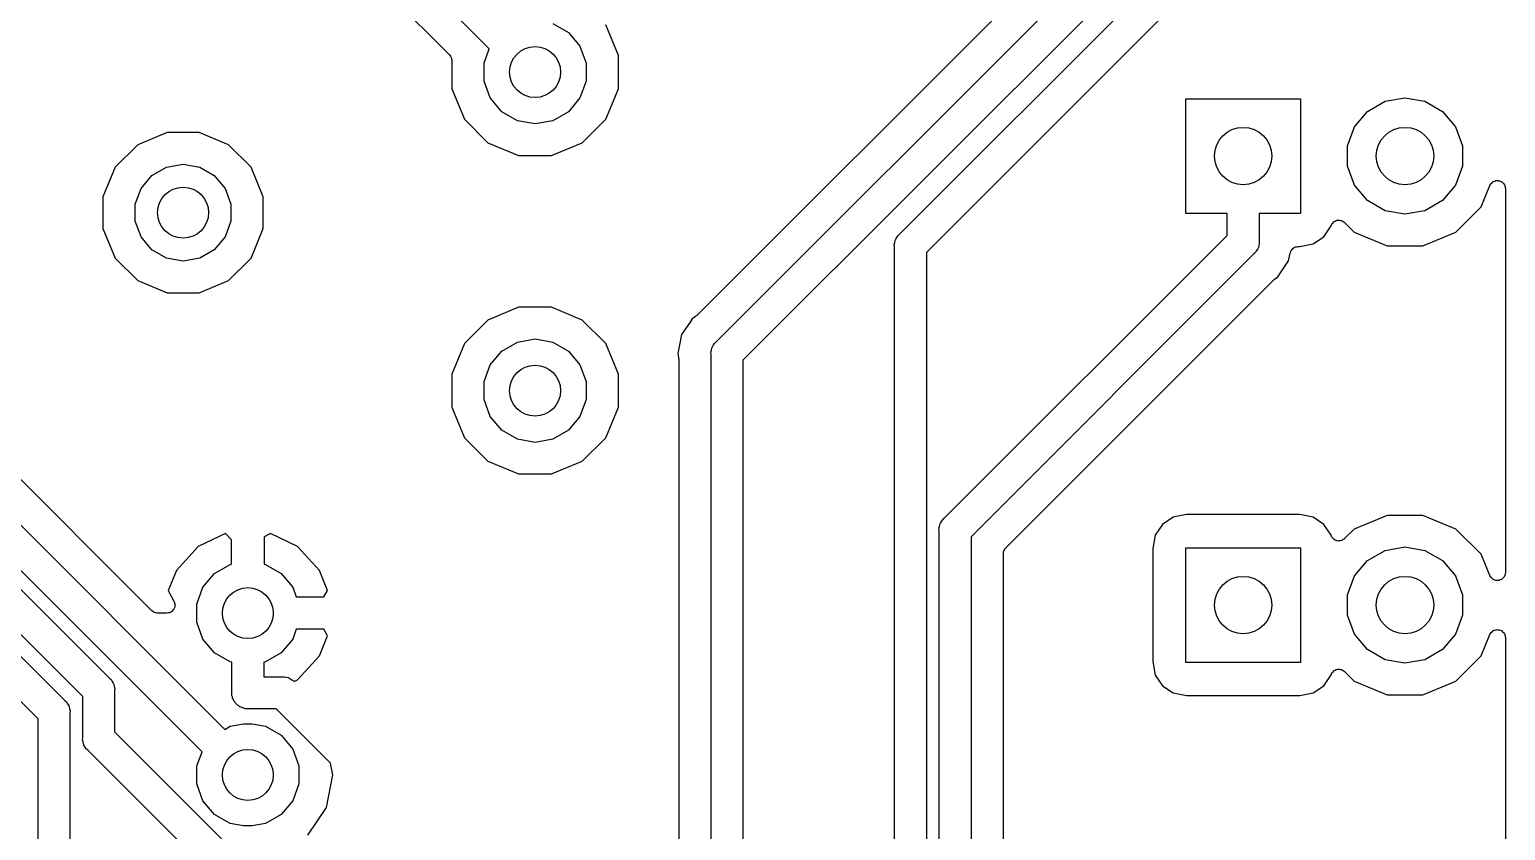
# Model space of a CAD drawing. Extents: x 137.1 to 186.2, y -96.2 to -47.4.
# Drawn here: x 162.69 to 185.85, y -72.88 to -60.31 of the extents above; entities that cross this region are included whole.
import ezdxf

# ---------------------------------------------------------------- set-up
doc = ezdxf.new("R2010")
doc.units = 0
doc.header["$MEASUREMENT"] = 0
doc.layers.add('BLACK', color=7, linetype='CONTINUOUS')

msp = doc.modelspace()

# ---------------------------------------------------------------- linework, layer by layer
at = {"layer": 'BLACK', "linetype": 'CONTINUOUS'}
for p, q in [((146.909, -54.5071), (163.243, -70.8414)), ((162.824, -71.1295), (146.585, -54.8907)), ((169.905, -60.6115), (164.978, -55.684)), ((164.673, -56.0971), (169.279, -60.7033)), ((176.346, -63.5208), (183.48, -56.3865)), ((183.842, -56.7318), (176.765, -63.8089)), ((173.468, -65.2089), (181.487, -57.1902)), ((180.528, -57.4307), (173.163, -64.7958)), ((181.906, -57.4783), (173.887, -65.497)), ((170.902, -60.2131), (171.146, -60.3542)), ((171.146, -60.3542), (171.328, -60.5703)), ((171.932, -60.7163), (171.733, -60.2356)), ((169.824, -60.8354), (169.905, -60.6115)), ((171.328, -60.5703), (171.424, -60.8354)), ((169.279, -60.7033), (169.282, -60.7079)), ((169.282, -60.7079), (169.286, -60.7114)), ((169.286, -60.7114), (169.295, -60.7258)), ((169.295, -60.7258), (169.304, -60.7394)), ((169.304, -60.7394), (169.306, -60.7448)), ((169.306, -60.7448), (169.308, -60.7496)), ((169.308, -60.7496), (169.311, -60.766)), ((169.311, -60.766), (169.316, -60.782)), ((169.316, -60.782), (169.315, -60.7876)), ((169.315, -60.7876), (169.316, -60.7931)), ((169.316, -60.7931), (169.316, -61.2367)), ((169.824, -61.1176), (169.824, -60.8354)), ((171.424, -60.8354), (171.424, -61.1176)), ((171.932, -61.2367), (171.932, -60.7163)), ((169.92, -61.3827), (169.824, -61.1176)), ((171.424, -61.1176), (171.328, -61.3827)), ((169.316, -61.2367), (169.515, -61.7174)), ((170.102, -61.5988), (169.92, -61.3827)), ((171.328, -61.3827), (171.146, -61.5988)), ((171.733, -61.7174), (171.932, -61.2367)), ((183.964, -61.4347), (184.277, -61.3796)), ((184.277, -61.3796), (184.59, -61.4347)), ((170.346, -61.7399), (170.102, -61.5988)), ((171.146, -61.5988), (170.902, -61.7399)), ((180.837, -63.1935), (180.837, -61.3935)), ((180.837, -61.3935), (182.637, -61.3935)), ((182.637, -61.3935), (182.637, -63.1935)), ((183.486, -61.8366), (183.69, -61.5934)), ((183.69, -61.5934), (183.964, -61.4347)), ((184.59, -61.4347), (184.864, -61.5934)), ((184.864, -61.5934), (185.068, -61.8366)), ((169.515, -61.7174), (169.883, -62.0854)), ((170.624, -61.7888), (170.346, -61.7399)), ((170.902, -61.7399), (170.624, -61.7888)), ((171.365, -62.0854), (171.733, -61.7174)), ((183.377, -62.1348), (183.486, -61.8366)), ((185.068, -61.8366), (185.177, -62.1348)), ((164.85, -61.9245), (164.387, -62.116)), ((165.35, -61.9245), (164.85, -61.9245)), ((165.813, -62.116), (165.35, -61.9245)), ((164.387, -62.116), (164.034, -62.4699)), ((166.166, -62.4699), (165.813, -62.116)), ((169.883, -62.0854), (170.364, -62.2845)), ((170.364, -62.2845), (170.884, -62.2845)), ((170.884, -62.2845), (171.365, -62.0854)), ((183.377, -62.4522), (183.377, -62.1348)), ((185.177, -62.1348), (185.177, -62.4522)), ((164.034, -62.4699), (163.842, -62.9323)), ((164.61, -62.5991), (164.84, -62.4669)), ((164.84, -62.4669), (165.1, -62.4209)), ((165.1, -62.4209), (165.36, -62.4669)), ((165.36, -62.4669), (165.59, -62.5991)), ((166.358, -62.9323), (166.166, -62.4699)), ((183.486, -62.7504), (183.377, -62.4522)), ((185.177, -62.4522), (185.068, -62.7504)), ((164.44, -62.8017), (164.61, -62.5991)), ((165.59, -62.5991), (165.76, -62.8017)), ((183.69, -62.9936), (183.486, -62.7504)), ((185.068, -62.7504), (184.864, -62.9936)), ((185.471, -63.0911), (185.609, -62.7566)), ((185.609, -62.7566), (185.62, -62.7403)), ((185.62, -62.7403), (185.629, -62.7236)), ((185.629, -62.7236), (185.631, -62.7218)), ((185.631, -62.7218), (185.633, -62.7194)), ((185.633, -62.7194), (185.648, -62.7077)), ((185.648, -62.7077), (185.663, -62.6953)), ((185.663, -62.6953), (185.666, -62.6943)), ((185.666, -62.6943), (185.668, -62.6926)), ((185.668, -62.6926), (185.686, -62.6868)), ((185.686, -62.6868), (185.704, -62.6802)), ((185.704, -62.6802), (185.707, -62.6802)), ((185.707, -62.6802), (185.71, -62.6793)), ((185.71, -62.6793), (185.729, -62.6802)), ((185.729, -62.6802), (185.749, -62.6802)), ((185.749, -62.6802), (185.751, -62.6811)), ((185.751, -62.6811), (185.754, -62.6813)), ((185.754, -62.6813), (185.772, -62.6887)), ((185.772, -62.6887), (185.79, -62.6953)), ((185.79, -62.6953), (185.792, -62.6971)), ((185.792, -62.6971), (185.795, -62.6981)), ((185.795, -62.6981), (185.809, -62.7112)), ((185.809, -62.7112), (185.824, -62.7236)), ((185.824, -62.7236), (185.825, -62.726)), ((185.825, -62.726), (185.827, -62.7279)), ((185.827, -62.7279), (185.836, -62.7451)), ((185.836, -62.7451), (185.846, -62.7618)), ((185.846, -62.7618), (185.846, -62.7646)), ((185.846, -62.7646), (185.848, -62.7671)), ((185.848, -62.7671), (185.85, -62.7862)), ((163.842, -62.9323), (163.842, -63.4327)), ((164.35, -63.0503), (164.44, -62.8017)), ((165.76, -62.8017), (165.85, -63.0503)), ((166.358, -63.4327), (166.358, -62.9323)), ((183.964, -63.1523), (183.69, -62.9936)), ((184.864, -62.9936), (184.59, -63.1523)), ((185.85, -62.7862), (185.854, -62.8052)), ((185.854, -62.8052), (185.854, -68.8303)), ((164.35, -63.3147), (164.35, -63.0503)), ((165.85, -63.0503), (165.85, -63.3147)), ((181.487, -63.1935), (180.837, -63.1935)), ((181.487, -63.5402), (181.487, -63.1935)), ((182.637, -63.1935), (181.987, -63.1935)), ((181.987, -63.1935), (181.987, -63.6329)), ((184.277, -63.2074), (183.964, -63.1523)), ((184.59, -63.1523), (184.277, -63.2074)), ((185.075, -63.4871), (185.471, -63.0911)), ((157.906, -63.4457), (165.755, -71.2939)), ((163.842, -63.4327), (164.034, -63.8951)), ((164.44, -63.5633), (164.35, -63.3147)), ((165.85, -63.3147), (165.76, -63.5633)), ((166.166, -63.8951), (166.358, -63.4327)), ((183.003, -63.5597), (183.117, -63.389)), ((183.117, -63.389), (183.123, -63.3764)), ((183.123, -63.3764), (183.13, -63.3597)), ((183.13, -63.3597), (183.132, -63.3566)), ((183.132, -63.3566), (183.134, -63.3527)), ((183.134, -63.3527), (183.147, -63.34)), ((183.147, -63.34), (183.159, -63.3265)), ((183.159, -63.3265), (183.162, -63.3245)), ((183.162, -63.3245), (183.165, -63.3216)), ((183.165, -63.3216), (183.182, -63.314)), ((183.182, -63.314), (183.197, -63.3053)), ((183.197, -63.3053), (183.202, -63.3047)), ((183.202, -63.3047), (183.205, -63.3029)), ((183.205, -63.3029), (183.223, -63.3014)), ((183.223, -63.3014), (183.241, -63.2986)), ((183.241, -63.2986), (183.245, -63.2994)), ((183.245, -63.2994), (183.249, -63.2991)), ((183.249, -63.2991), (183.267, -63.3037)), ((183.267, -63.3037), (183.284, -63.3072)), ((183.284, -63.3072), (183.288, -63.3094)), ((183.288, -63.3094), (183.292, -63.3105)), ((183.292, -63.3105), (183.307, -63.3208)), ((183.307, -63.3208), (183.322, -63.3301)), ((183.322, -63.3301), (183.325, -63.3334)), ((183.325, -63.3334), (183.328, -63.3358)), ((183.328, -63.3358), (183.479, -63.4871)), ((164.61, -63.7659), (164.44, -63.5633)), ((165.76, -63.5633), (165.59, -63.7659)), ((176.262, -63.6832), (176.271, -63.6511)), ((176.265, -63.7162), (176.262, -63.6832)), ((176.271, -63.6511), (176.277, -63.6185)), ((176.277, -63.6185), (176.282, -63.6088)), ((176.282, -63.6088), (176.285, -63.598)), ((176.285, -63.598), (176.304, -63.5708)), ((176.304, -63.5708), (176.321, -63.5421)), ((176.321, -63.5421), (176.346, -63.5208)), ((177.047, -67.9807), (181.487, -63.5402)), ((181.981, -63.698), (181.976, -63.7306)), ((181.99, -63.6659), (181.981, -63.698)), ((181.987, -63.6329), (181.99, -63.6659)), ((182.624, -63.7139), (182.835, -63.672)), ((182.835, -63.672), (183.003, -63.5597)), ((183.479, -63.4871), (183.997, -63.7015)), ((183.997, -63.7015), (184.557, -63.7015)), ((184.557, -63.7015), (185.075, -63.4871)), ((157.206, -63.7537), (163.943, -70.4912)), ((165.397, -71.644), (157.487, -63.7338)), ((164.034, -63.8951), (164.387, -64.249)), ((164.84, -63.8981), (164.61, -63.7659)), ((165.1, -63.9441), (164.84, -63.8981)), ((165.36, -63.8981), (165.1, -63.9441)), ((165.59, -63.7659), (165.36, -63.8981)), ((165.813, -64.249), (166.166, -63.8951)), ((176.265, -82.4169), (176.265, -63.7162)), ((176.765, -63.8089), (176.765, -82.5096)), ((181.906, -63.8283), (177.466, -68.2688)), ((181.931, -63.807), (181.906, -63.8283)), ((181.948, -63.7783), (181.931, -63.807)), ((181.967, -63.7511), (181.948, -63.7783)), ((181.97, -63.7403), (181.967, -63.7511)), ((181.976, -63.7306), (181.97, -63.7403)), ((182.451, -63.9396), (182.476, -63.8162)), ((182.476, -63.8162), (182.483, -63.7969)), ((182.483, -63.7969), (182.49, -63.7774)), ((182.49, -63.7774), (182.491, -63.7764)), ((182.491, -63.7764), (182.492, -63.7751)), ((182.492, -63.7751), (182.505, -63.7595)), ((182.505, -63.7595), (182.518, -63.7437)), ((182.518, -63.7437), (182.52, -63.743)), ((182.52, -63.743), (182.521, -63.7419)), ((182.521, -63.7419), (182.539, -63.7319)), ((182.539, -63.7319), (182.557, -63.7216)), ((182.557, -63.7216), (182.558, -63.7214)), ((182.558, -63.7214), (182.559, -63.7207)), ((182.559, -63.7207), (182.58, -63.7175)), ((182.58, -63.7175), (182.6, -63.7139)), ((182.6, -63.7139), (182.624, -63.7139)), ((163.524, -70.7793), (156.787, -64.0418)), ((182.283, -64.1903), (182.451, -63.9396)), ((164.387, -64.249), (164.85, -64.4405)), ((165.35, -64.4405), (165.813, -64.249)), ((178.011, -68.442), (182.211, -64.2414)), ((182.211, -64.2414), (182.222, -64.2343)), ((182.222, -64.2343), (182.231, -64.2256)), ((182.231, -64.2256), (182.283, -64.1903)), ((164.85, -64.4405), (165.35, -64.4405)), ((170.364, -64.6685), (169.883, -64.8676)), ((170.884, -64.6685), (170.364, -64.6685)), ((171.365, -64.8676), (170.884, -64.6685)), ((173.091, -64.8469), (173.056, -64.8998)), ((173.144, -64.8116), (173.091, -64.8469)), ((173.153, -64.8029), (173.144, -64.8116)), ((173.163, -64.7958), (173.153, -64.8029)), ((169.883, -64.8676), (169.515, -65.2356)), ((171.733, -65.2356), (171.365, -64.8676)), ((173.056, -64.8998), (172.923, -65.0976)), ((173.056, -64.8998), (173.056, -64.8998)), ((169.515, -65.2356), (169.316, -65.7163)), ((170.102, -65.3542), (170.346, -65.2131)), ((170.346, -65.2131), (170.624, -65.1642)), ((170.624, -65.1642), (170.902, -65.2131)), ((170.902, -65.2131), (171.146, -65.3542)), ((171.932, -65.7163), (171.733, -65.2356)), ((172.923, -65.0976), (172.865, -65.3934)), ((173.393, -65.3392), (173.399, -65.3066)), ((173.399, -65.3066), (173.404, -65.2969)), ((173.404, -65.2969), (173.407, -65.2861)), ((173.407, -65.2861), (173.426, -65.2589)), ((173.426, -65.2589), (173.443, -65.2302)), ((173.443, -65.2302), (173.468, -65.2089)), ((169.92, -65.5703), (170.102, -65.3542)), ((171.146, -65.3542), (171.328, -65.5703)), ((172.865, -65.3934), (172.877, -65.4558)), ((172.877, -65.4558), (172.877, -65.4683)), ((172.877, -65.4683), (172.879, -65.4806)), ((172.879, -65.4806), (172.879, -78.7159)), ((173.385, -65.3713), (173.393, -65.3392)), ((173.387, -65.4043), (173.385, -65.3713)), ((173.387, -78.9789), (173.387, -65.4043)), ((173.887, -65.497), (173.887, -79.0716)), ((164.611, -69.4318), (160.96, -65.7809)), ((169.316, -65.7163), (169.316, -66.2367)), ((169.824, -65.8354), (169.92, -65.5703)), ((171.328, -65.5703), (171.424, -65.8354)), ((171.932, -66.2367), (171.932, -65.7163)), ((169.824, -66.1176), (169.824, -65.8354)), ((171.424, -65.8354), (171.424, -66.1176)), ((169.316, -66.2367), (169.515, -66.7174)), ((169.92, -66.3827), (169.824, -66.1176)), ((171.424, -66.1176), (171.328, -66.3827)), ((171.733, -66.7174), (171.932, -66.2367)), ((170.102, -66.5988), (169.92, -66.3827)), ((171.328, -66.3827), (171.146, -66.5988)), ((170.346, -66.7399), (170.102, -66.5988)), ((171.146, -66.5988), (170.902, -66.7399)), ((169.515, -66.7174), (169.883, -67.0854)), ((170.624, -66.7888), (170.346, -66.7399)), ((170.902, -66.7399), (170.624, -66.7888)), ((171.365, -67.0854), (171.733, -66.7174)), ((169.883, -67.0854), (170.364, -67.2845)), ((170.884, -67.2845), (171.365, -67.0854)), ((170.364, -67.2845), (170.884, -67.2845)), ((176.971, -68.111), (176.977, -68.0784)), ((176.977, -68.0784), (176.983, -68.0687)), ((176.983, -68.0687), (176.986, -68.0579)), ((176.986, -68.0579), (177.005, -68.0307)), ((177.005, -68.0307), (177.021, -68.002)), ((177.021, -68.002), (177.047, -67.9807)), ((180.471, -68.0758), (180.358, -68.2438)), ((180.639, -67.9635), (180.471, -68.0758)), ((180.85, -67.9216), (180.639, -67.9635)), ((182.624, -67.9216), (180.85, -67.9216)), ((182.835, -67.9635), (182.624, -67.9216)), ((183.003, -68.0758), (182.835, -67.9635)), ((183.117, -68.2465), (183.003, -68.0758)), ((183.997, -67.934), (183.479, -68.1484)), ((184.557, -67.934), (183.997, -67.934)), ((185.075, -68.1484), (184.557, -67.934)), ((165.763, -68.2195), (165.338, -68.4206)), ((165.764, -68.2201), (165.763, -68.2195)), ((165.862, -68.3183), (165.764, -68.2201)), ((165.862, -68.7014), (165.862, -68.3183)), ((166.469, -68.2195), (166.37, -68.2737)), ((166.37, -68.2737), (166.37, -68.7014)), ((166.894, -68.4206), (166.469, -68.2195)), ((176.963, -68.1431), (176.971, -68.111)), ((176.966, -68.1761), (176.963, -68.1431)), ((176.966, -84.7495), (176.966, -68.1761)), ((177.466, -68.2688), (177.466, -84.8422)), ((180.358, -68.2438), (180.317, -68.4545)), ((183.123, -68.2591), (183.117, -68.2465)), ((183.13, -68.2758), (183.123, -68.2591)), ((183.132, -68.2789), (183.13, -68.2758)), ((183.134, -68.2828), (183.132, -68.2789)), ((183.147, -68.2955), (183.134, -68.2828)), ((183.159, -68.309), (183.147, -68.2955)), ((183.162, -68.311), (183.159, -68.309)), ((183.165, -68.3139), (183.162, -68.311)), ((183.182, -68.3215), (183.165, -68.3139)), ((183.197, -68.3302), (183.182, -68.3215)), ((183.202, -68.3308), (183.197, -68.3302)), ((183.205, -68.3326), (183.202, -68.3308)), ((183.223, -68.3341), (183.205, -68.3326)), ((183.241, -68.3369), (183.223, -68.3341)), ((183.267, -68.3318), (183.249, -68.3364)), ((183.284, -68.3283), (183.267, -68.3318)), ((183.288, -68.3261), (183.284, -68.3283)), ((183.292, -68.325), (183.288, -68.3261)), ((183.307, -68.3147), (183.292, -68.325)), ((183.322, -68.3054), (183.307, -68.3147)), ((183.325, -68.3021), (183.322, -68.3054)), ((183.328, -68.2997), (183.325, -68.3021)), ((183.479, -68.1484), (183.328, -68.2997)), ((185.471, -68.5444), (185.075, -68.1484)), ((165.338, -68.4206), (164.994, -68.8005)), ((167.238, -68.8005), (166.894, -68.4206)), ((177.974, -68.5207), (177.978, -68.5047)), ((177.975, -68.5263), (177.974, -68.5207)), ((177.974, -68.5318), (177.975, -68.5263)), ((177.974, -75.2511), (177.974, -68.5318)), ((177.978, -68.5047), (177.981, -68.4883)), ((177.981, -68.4883), (177.984, -68.4835)), ((177.984, -68.4835), (177.985, -68.4781)), ((177.985, -68.4781), (177.995, -68.4645)), ((177.995, -68.4645), (178.003, -68.4501)), ((178.003, -68.4501), (178.008, -68.4466)), ((178.008, -68.4466), (178.011, -68.442)), ((180.317, -68.4545), (180.317, -70.2295)), ((180.837, -70.242), (180.837, -68.442)), ((180.837, -68.442), (182.637, -68.442)), ((182.637, -68.442), (182.637, -70.242)), ((183.245, -68.3361), (183.241, -68.3369)), ((183.249, -68.3364), (183.245, -68.3361)), ((183.69, -68.6419), (183.964, -68.4832)), ((183.964, -68.4832), (184.277, -68.4281)), ((184.277, -68.4281), (184.59, -68.4832)), ((184.59, -68.4832), (184.864, -68.6419)), ((185.609, -68.8789), (185.471, -68.5444)), ((165.594, -68.8467), (165.838, -68.7056)), ((165.838, -68.7056), (165.862, -68.7014)), ((166.37, -68.7014), (166.394, -68.7056)), ((166.394, -68.7056), (166.638, -68.8467)), ((183.486, -68.8851), (183.69, -68.6419)), ((184.864, -68.6419), (185.068, -68.8851)), ((164.994, -68.8005), (164.865, -69.1122)), ((165.412, -69.0628), (165.594, -68.8467)), ((166.638, -68.8467), (166.82, -69.0628)), ((167.367, -69.1122), (167.238, -68.8005)), ((183.377, -69.1833), (183.486, -68.8851)), ((185.068, -68.8851), (185.177, -69.1833)), ((185.62, -68.8952), (185.609, -68.8789)), ((185.629, -68.9119), (185.62, -68.8952)), ((185.631, -68.9137), (185.629, -68.9119)), ((185.633, -68.9161), (185.631, -68.9137)), ((185.648, -68.9278), (185.633, -68.9161)), ((185.663, -68.9402), (185.648, -68.9278)), ((185.666, -68.9412), (185.663, -68.9402)), ((185.668, -68.9429), (185.666, -68.9412)), ((185.686, -68.9487), (185.668, -68.9429)), ((185.704, -68.9553), (185.686, -68.9487)), ((185.707, -68.9553), (185.704, -68.9553)), ((185.71, -68.9562), (185.707, -68.9553)), ((185.729, -68.9553), (185.71, -68.9562)), ((185.749, -68.9553), (185.729, -68.9553)), ((185.751, -68.9544), (185.749, -68.9553)), ((185.754, -68.9542), (185.751, -68.9544)), ((185.772, -68.9468), (185.754, -68.9542)), ((185.79, -68.9402), (185.772, -68.9468)), ((185.792, -68.9384), (185.79, -68.9402)), ((185.795, -68.9374), (185.792, -68.9384)), ((185.809, -68.9243), (185.795, -68.9374)), ((185.824, -68.9119), (185.809, -68.9243)), ((185.825, -68.9095), (185.824, -68.9119)), ((185.827, -68.9076), (185.825, -68.9095)), ((185.836, -68.8904), (185.827, -68.9076)), ((185.846, -68.8737), (185.836, -68.8904)), ((185.848, -68.8684), (185.846, -68.8709)), ((185.846, -68.8709), (185.846, -68.8737)), ((185.85, -68.8493), (185.848, -68.8684)), ((185.854, -68.8303), (185.85, -68.8493)), ((164.865, -69.1122), (164.957, -69.2808)), ((165.316, -69.3279), (165.412, -69.0628)), ((166.82, -69.0628), (166.875, -69.215)), ((166.875, -69.215), (167.311, -69.215)), ((167.311, -69.215), (167.367, -69.1122)), ((183.377, -69.5007), (183.377, -69.1833)), ((185.177, -69.1833), (185.177, -69.5007)), ((164.615, -69.435), (164.611, -69.4318)), ((164.619, -69.4393), (164.615, -69.435)), ((164.633, -69.4476), (164.619, -69.4393)), ((164.647, -69.4571), (164.633, -69.4476)), ((164.652, -69.4585), (164.647, -69.4571)), ((164.657, -69.4613), (164.652, -69.4585)), ((164.673, -69.4642), (164.657, -69.4613)), ((164.69, -69.4685), (164.673, -69.4642)), ((164.695, -69.468), (164.69, -69.4685)), ((164.701, -69.469), (164.695, -69.468)), ((164.846, -69.469), (164.701, -69.469)), ((164.866, -69.4654), (164.846, -69.469)), ((164.887, -69.4622), (164.866, -69.4654)), ((164.888, -69.4616), (164.887, -69.4622)), ((164.89, -69.4613), (164.888, -69.4616)), ((164.907, -69.451), (164.89, -69.4613)), ((164.926, -69.441), (164.907, -69.451)), ((164.927, -69.44), (164.926, -69.441)), ((164.928, -69.4393), (164.927, -69.44)), ((164.941, -69.4234), (164.928, -69.4393)), ((164.955, -69.4078), (164.941, -69.4234)), ((164.956, -69.4055), (164.955, -69.4065)), ((164.955, -69.4065), (164.955, -69.4078)), ((164.963, -69.386), (164.956, -69.4055)), ((164.957, -69.2808), (164.964, -69.3005)), ((164.971, -69.3667), (164.963, -69.386)), ((164.964, -69.3005), (164.971, -69.3199)), ((164.971, -69.3199), (164.971, -69.3213)), ((164.971, -69.3213), (164.972, -69.3226)), ((164.972, -69.3226), (164.971, -69.3433)), ((164.971, -69.3433), (164.971, -69.3641)), ((164.971, -69.3641), (164.971, -69.3653)), ((164.971, -69.3653), (164.971, -69.3667)), ((165.316, -69.6101), (165.316, -69.3279)), ((165.412, -69.8752), (165.316, -69.6101)), ((166.875, -69.723), (166.82, -69.8752)), ((167.311, -69.723), (166.875, -69.723)), ((167.367, -69.8258), (167.311, -69.723)), ((183.486, -69.7989), (183.377, -69.5007)), ((185.177, -69.5007), (185.068, -69.7989)), ((165.594, -70.0913), (165.412, -69.8752)), ((166.82, -69.8752), (166.638, -70.0913)), ((167.238, -70.1375), (167.367, -69.8258)), ((183.69, -70.0421), (183.486, -69.7989)), ((185.068, -69.7989), (184.864, -70.0421)), ((185.471, -70.1396), (185.609, -69.8051)), ((185.609, -69.8051), (185.62, -69.7888)), ((185.62, -69.7888), (185.629, -69.7721)), ((185.629, -69.7721), (185.631, -69.7703)), ((185.631, -69.7703), (185.633, -69.7679)), ((185.633, -69.7679), (185.648, -69.7562)), ((185.648, -69.7562), (185.663, -69.7438)), ((185.663, -69.7438), (185.666, -69.7428)), ((185.666, -69.7428), (185.668, -69.7411)), ((185.668, -69.7411), (185.686, -69.7353)), ((185.686, -69.7353), (185.704, -69.7287)), ((185.704, -69.7287), (185.707, -69.7287)), ((185.707, -69.7287), (185.71, -69.7278)), ((185.71, -69.7278), (185.729, -69.7287)), ((185.729, -69.7287), (185.749, -69.7287)), ((185.749, -69.7287), (185.751, -69.7296)), ((185.751, -69.7296), (185.754, -69.7298)), ((185.754, -69.7298), (185.772, -69.7372)), ((185.772, -69.7372), (185.79, -69.7438)), ((185.79, -69.7438), (185.792, -69.7456)), ((185.792, -69.7456), (185.795, -69.7466)), ((185.795, -69.7466), (185.809, -69.7597)), ((185.809, -69.7597), (185.824, -69.7721)), ((185.824, -69.7721), (185.825, -69.7745)), ((185.825, -69.7745), (185.827, -69.7764)), ((185.827, -69.7764), (185.836, -69.7936)), ((185.836, -69.7936), (185.846, -69.8103)), ((185.846, -69.8103), (185.846, -69.8131)), ((185.846, -69.8131), (185.848, -69.8156)), ((185.848, -69.8156), (185.85, -69.8347)), ((185.85, -69.8347), (185.854, -69.8537)), ((185.854, -69.8537), (185.853, -82.6699)), ((165.838, -70.2324), (165.594, -70.0913)), ((166.638, -70.0913), (166.394, -70.2324)), ((166.894, -70.5174), (167.238, -70.1375)), ((183.964, -70.2008), (183.69, -70.0421)), ((184.864, -70.0421), (184.59, -70.2008)), ((185.075, -70.5356), (185.471, -70.1396)), ((165.866, -70.2373), (165.838, -70.2324)), ((165.866, -70.7634), (165.866, -70.2373)), ((166.394, -70.2324), (166.366, -70.2373)), ((166.366, -70.2373), (166.366, -70.4693)), ((180.317, -70.2295), (180.358, -70.4402)), ((182.637, -70.242), (180.837, -70.242)), ((183.123, -70.4249), (183.13, -70.4082)), ((183.13, -70.4082), (183.132, -70.4051)), ((183.132, -70.4051), (183.134, -70.4012)), ((183.134, -70.4012), (183.147, -70.3885)), ((183.147, -70.3885), (183.159, -70.375)), ((183.159, -70.375), (183.162, -70.373)), ((183.162, -70.373), (183.165, -70.3701)), ((183.165, -70.3701), (183.182, -70.3625)), ((183.182, -70.3625), (183.197, -70.3538)), ((183.197, -70.3538), (183.202, -70.3532)), ((183.202, -70.3532), (183.205, -70.3514)), ((183.205, -70.3514), (183.223, -70.3499)), ((183.223, -70.3499), (183.241, -70.3471)), ((183.241, -70.3471), (183.245, -70.3479)), ((183.245, -70.3479), (183.249, -70.3476)), ((183.249, -70.3476), (183.267, -70.3522)), ((183.267, -70.3522), (183.284, -70.3557)), ((183.284, -70.3557), (183.288, -70.3579)), ((183.288, -70.3579), (183.292, -70.359)), ((183.292, -70.359), (183.307, -70.3693)), ((183.307, -70.3693), (183.322, -70.3786)), ((183.322, -70.3786), (183.325, -70.3819)), ((183.325, -70.3819), (183.328, -70.3843)), ((183.328, -70.3843), (183.479, -70.5356)), ((184.277, -70.2559), (183.964, -70.2008)), ((184.59, -70.2008), (184.277, -70.2559)), ((163.943, -70.4912), (163.969, -70.5125)), ((163.969, -70.5125), (163.985, -70.5412)), ((163.985, -70.5412), (164.004, -70.5684)), ((164.004, -70.5684), (164.007, -70.5792)), ((164.007, -70.5792), (164.013, -70.5889)), ((164.013, -70.5889), (164.019, -70.6215)), ((164.019, -70.6215), (164.027, -70.6536)), ((166.366, -70.4693), (166.652, -70.4693)), ((166.652, -70.4693), (166.685, -70.4664)), ((166.685, -70.4664), (166.717, -70.475)), ((166.717, -70.475), (166.75, -70.4808)), ((166.75, -70.4808), (166.759, -70.4863)), ((166.759, -70.4863), (166.77, -70.4892)), ((166.77, -70.4892), (166.797, -70.5083)), ((166.797, -70.5083), (166.826, -70.5248)), ((166.826, -70.5248), (166.841, -70.5425)), ((166.841, -70.5425), (166.894, -70.5174)), ((180.358, -70.4402), (180.471, -70.6082)), ((180.471, -70.6082), (180.639, -70.7205)), ((182.835, -70.7205), (183.003, -70.6082)), ((183.003, -70.6082), (183.117, -70.4375)), ((183.117, -70.4375), (183.123, -70.4249)), ((183.479, -70.5356), (183.997, -70.75)), ((184.557, -70.75), (185.075, -70.5356)), ((163.243, -70.8414), (163.268, -70.8627)), ((163.268, -70.8627), (163.285, -70.8914)), ((163.524, -71.4248), (163.524, -70.7793)), ((164.027, -70.6536), (164.024, -70.6866)), ((164.024, -70.6866), (164.024, -71.3321)), ((165.874, -70.7843), (165.866, -70.7634)), ((165.877, -70.8061), (165.874, -70.7843)), ((165.889, -70.8254), (165.877, -70.8061)), ((165.896, -70.8462), (165.889, -70.8254)), ((165.91, -70.8632), (165.896, -70.8462)), ((165.922, -70.8825), (165.91, -70.8632)), ((165.939, -70.8967), (165.922, -70.8825)), ((180.639, -70.7205), (180.85, -70.7624)), ((180.85, -70.7624), (182.624, -70.7624)), ((182.624, -70.7624), (182.835, -70.7205)), ((183.997, -70.75), (184.557, -70.75)), ((163.285, -70.8914), (163.304, -70.9186)), ((163.304, -70.9186), (163.307, -70.9294)), ((163.307, -70.9294), (163.313, -70.9391)), ((163.313, -70.9391), (163.318, -70.9717)), ((163.318, -70.9717), (163.327, -71.0038)), ((163.327, -71.0038), (163.324, -71.0368)), ((163.324, -71.0368), (163.324, -73.2401)), ((165.953, -70.9138), (165.939, -70.8967)), ((165.972, -70.9249), (165.953, -70.9138)), ((165.989, -70.9391), (165.972, -70.9249)), ((166.01, -70.9467), (165.989, -70.9391)), ((166.029, -70.9578), (166.01, -70.9467)), ((166.051, -70.9617), (166.029, -70.9578)), ((166.072, -70.9693), (166.051, -70.9617)), ((166.094, -70.9693), (166.072, -70.9693)), ((166.559, -70.9693), (166.094, -70.9693)), ((166.094, -70.9693), (166.094, -70.9693)), ((167.412, -71.8224), (166.559, -70.9693)), ((162.824, -73.3328), (162.824, -71.1295)), ((164.024, -71.3321), (165.741, -73.0487)), ((165.755, -71.2939), (165.838, -71.2456)), ((165.838, -71.2456), (166.046, -71.209)), ((166.046, -71.209), (166.186, -71.209)), ((166.186, -71.209), (166.394, -71.2456)), ((166.394, -71.2456), (166.638, -71.3867)), ((163.522, -71.4578), (163.524, -71.4248)), ((163.53, -71.4899), (163.522, -71.4578)), ((163.536, -71.5225), (163.53, -71.4899)), ((163.541, -71.5322), (163.536, -71.5225)), ((163.544, -71.543), (163.541, -71.5322)), ((163.563, -71.5702), (163.544, -71.543)), ((163.58, -71.5989), (163.563, -71.5702)), ((166.638, -71.3867), (166.82, -71.6028)), ((163.605, -71.6202), (163.58, -71.5989)), ((165.453, -73.4678), (163.605, -71.6202)), ((165.316, -71.8679), (165.397, -71.644)), ((166.82, -71.6028), (166.916, -71.8679)), ((165.316, -72.1501), (165.316, -71.8679)), ((166.916, -71.8679), (166.916, -72.1501)), ((167.348, -72.5194), (167.45, -72.009)), ((167.45, -72.009), (167.412, -71.8224)), ((165.412, -72.4152), (165.316, -72.1501)), ((166.916, -72.1501), (166.82, -72.4152)), ((165.594, -72.6313), (165.412, -72.4152)), ((166.82, -72.4152), (166.638, -72.6313)), ((165.838, -72.7724), (165.594, -72.6313)), ((166.638, -72.6313), (166.394, -72.7724)), ((167.059, -72.952), (167.348, -72.5194)), ((166.046, -72.809), (165.838, -72.7724)), ((166.186, -72.809), (166.046, -72.809)), ((166.394, -72.7724), (166.186, -72.809))]:
    msp.add_line(p, q, dxfattribs=at)
at = {"layer": 'BLACK'}
for centre, radius in [((170.624, -60.9765), 0.4), ((181.737, -62.2935), 0.45), ((184.277, -62.2935), 0.45), ((165.1, -63.1825), 0.4), ((170.624, -65.9765), 0.4), ((181.737, -69.342), 0.45), ((184.277, -69.342), 0.45), ((166.116, -69.469), 0.4), ((166.116, -72.009), 0.4)]:
    msp.add_circle(centre, radius, dxfattribs=at)

doc.saveas('drawing.dxf')
